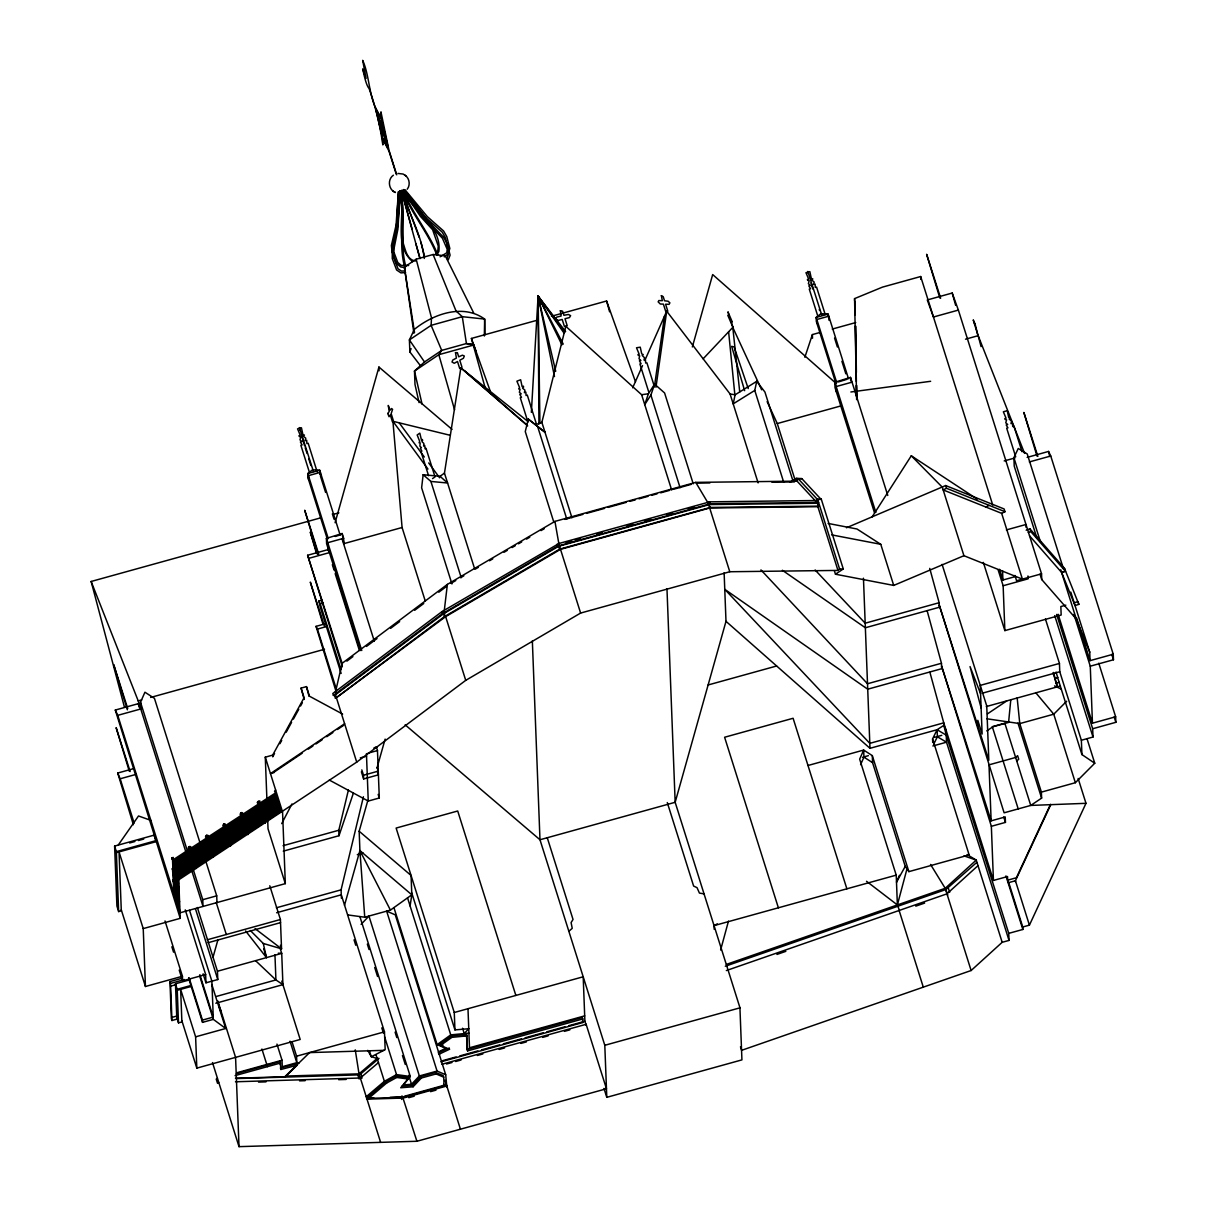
<?xml version="1.0" encoding="UTF-8"?>
<svg xmlns="http://www.w3.org/2000/svg" width="1207" height="1207" viewBox="0 0 1207 1207"><rect width="100%" height="100%" fill="white"/><g stroke="black" fill="none" stroke-linecap="round" stroke-linejoin="round"><path stroke-width="1.5" d="M484.324 336.014L484.656 319.07C462.975 303.41 433.313 313.986 414.408 329.33L409.399 339.921L409.867 351.916L420.579 365.887M485.018 334.746L484.656 319.07L462.296 316.687L431.125 325.332L409.399 339.921L424.502 361.964L414.484 371.047L414.997 384.505L419.07 402.625M531.352 412.372L538.096 296.122L565.6 331.548M396.198 229.149L396.545 223.597M396.771 219.915L397.676 205.13M397.903 201.433L398.461 192.2M399.879 196.892L397.903 229.194L393.361 251.856L393.98 258.102L397.993 268.769L401.509 271.122L405.356 270.836M398.416 191.581L396.062 225.241L391.385 245.443L392.034 251.75L396.349 263.292L400.694 266.958L405.416 267.682M400.196 191.128L397.767 225.664L393.12 245.715L393.723 251.66L397.752 262.462L401.282 265.434L408.675 265.51M1010.757 700.135L1008.584 722.42L992.984 726.735L986.783 730.914M423.144 474.713L430.899 481.442L447.586 483.011L440.042 476.312L423.144 474.713L421.62 487.794L451.946 583.947M834.339 570.655L835.47 574.215L843.286 568.965L821.318 499.291L817.622 499.336L816.354 501.901L797.058 481.14L695.745 482.378L554.933 521.394L447.39 584.384L444.131 611.843L441.837 611.738L332.815 693.497L333.419 695.413L335.712 695.519L356.714 762.115L178.742 879.828L180.22 918.346L143.226 928.605L145.444 986.496L182.438 976.252L165.012 920.956M392.245 247.556L392.29 258.6L396.605 269.991L400.92 272.888L405.597 272.541M655.974 387.251L666.702 311.18L730.069 393.965L758.117 482.891M654.737 384.445L664.529 316.083M410.093 905.929L411.813 894.809L411.074 875.467L359.173 831.246L367.818 800.528M474.532 568.482L444.463 473.114L460.848 367.894L528.198 421.696M395.881 230.959L392.713 246.258M173.084 890.887L173.567 891.882M756.729 381.337L735.108 394.81L733.192 403.862L754.767 390.434L756.729 381.337L764.936 392.049L793.09 481.321M335.516 691.822L342.124 663.322L307.619 555.265L328.032 549.623L327.761 542.697L343.633 538.292L342.139 533.524L326.403 538.397L326.614 543.754L360.29 650.543M283.283 851.146L339.001 835.712L338.805 830.25L348.431 789.921M341.415 898.385L341.083 889.846L363.428 796.771M528.304 419.116L544.991 432.257L528.304 419.116L525.271 431.578L553.907 522.405M571.937 517.743L541.868 422.359L565.827 326.328L641.626 394.719L671.696 490.102M906.864 869.296L897.374 904.933L899.396 910.319M720.609 950.03L728.485 921.092M212.945 957.528L217.984 939.574M335.093 522.706L378.938 367.049L452.082 429.405M376.976 768.014L385.124 739.106M344.508 905.31L359.912 850.573L359.173 831.246M692.35 346.952L712.673 274.562L836.466 383.72M724.125 572.797L725.995 621.333L675.166 802.293L739.982 1007.83L604.798 1045.292L606.789 1097.329L741.928 1059.882L739.936 1007.845M804.858 357.257L812.386 334.58L819.598 332.574M339.001 835.712L353.349 793.24M654.616 384.128L648.4 393.769L644.734 404.617L650.89 395.066L654.616 384.128L664.589 392.969L693.225 483.796M409.867 351.916L411.089 348.627M446.877 258.539L448.31 254.813L447.163 249.215L442.426 238.262L426.146 221.364L403.153 190.691M448.34 259.746L450.09 255.16L447.058 243.422L443.844 237.507L427.444 220.489L404.918 190.419M899.441 875.286L896.499 882.196L905.25 866.354L872.57 762.688L872.299 755.627L863.669 750.06L807.996 765.494M140.766 708.977L138.322 703.666L115.299 710.048L117.743 715.344L140.766 708.977L140.51 702.233L144.931 692.215L154.451 698.37L216.717 895.835L216.973 902.564M632.664 387.809L642.531 365.615M644.81 360.486L666.702 311.18M860.591 764.68L863.94 757.121L863.669 750.06L859.656 759.143L896.228 875.135L897.374 904.933L866.52 881.276M1050.482 804.36L1016.4 877.745L1007.664 880.175L1008.796 883.75L1008.75 882.604L1015.419 880.763L1050.769 804.616M740.479 1046.771L741.611 1050.331L971.122 970.519L1002.172 942.305L1009.022 940.419L1008.75 933.358L1022.842 929.465L1022.736 926.991L1029.42 925.15L1085.983 803.319L1078.138 778.455M1036.843 537.869L1014.227 466.113L1013.895 457.649L1018.255 448.476L1027.232 453.953L1063.442 568.769M932.709 742.456L932.573 738.925L937.1 729.722L943.844 725.347L943.753 722.857L929.903 672.299M933.599 744.447L937.371 736.768L937.1 729.722L869.991 748.31L725.995 621.333M281.714 823.627L291.943 803.968M274.532 753.545L272.737 756.834L272.661 755.129L304.089 697.706L301.071 688.111L306.457 686.617L309.49 696.213L342.637 714.091M279.918 743.708L281.714 740.419M286.195 732.227L291.581 722.374M293.392 719.1L298.778 709.263M300.573 705.974L302.369 702.7M436.059 253.561L437.824 250.679L438.262 246.092L432.634 229.752L420.504 216.475L402.565 190.178M436.723 255.024L438.865 251.524C441.988 225.075 411.964 211.934 403.772 189.514M872.118 516.913L911.285 455.793L977.187 499.14M118.361 844.87L138.518 815.977L150.86 820.368M407.181 189.258C410.591 185.109 409.52 178.138 405.009 175.226M407.891 1078.983L400.724 1087.763L413.126 1086.768L421.379 1078.002L436.104 1073.928L443.708 1077.172L444.04 1085.953L403.364 1097.223L368.557 1098.4L368.09 1096.891L386.18 1081.502L396.243 1075.965L407.408 1077.474L407.891 1078.983L396.711 1077.474L386.662 1083.011L368.557 1098.4M359.882 916.566L410.305 1076.478L403.41 1084.927L411.527 1084.278L419.357 1075.965L437.07 1071.062L445.7 1074.743L446.846 1087.145L446.801 1085.998L403.289 1098.053L366.988 1099.155M468.754 1028.696L464.242 1033.569L462.553 1028.228M703.138 358.811L732.785 327.384L761.662 389.801M361.104 924.366L368.935 916.053L419.357 1075.965M402.022 1086.119L412.658 1085.259L420.896 1076.508L435.636 1072.419L443.225 1075.663L443.708 1077.172M1066.686 701.207L1053.756 714.197L1019.779 723.597L986.919 718.784M942.094 564.378L986.738 705.944L988.82 760.304L939.227 604.994L1004.118 812.809L1030.748 805.431L1041.611 798.129L1041.385 792.124L1075.362 782.709L1094.749 763.231L1086.994 738.639M284.414 1077.127L309.596 1052.595L383.856 1050.346M297.133 1065.238L280.899 1069.477L280.416 1067.969L296.65 1063.729L297.133 1065.238L285.365 1076.735L235.44 1078.243M1016.747 761.044L1018.723 759.218L1017.607 755.657L1015.63 757.468L989.001 764.846L991.143 820.851L1005.235 816.943L1005.446 822.389L991.354 826.297L993.436 880.446L1007.528 876.538L1007.664 880.175M725.301 966.234L945.911 889.529L976.704 862.447M726.342 970.564L946.952 893.844L978.002 865.63M217.411 1078.138L216.234 1079.179L217.547 1083.343L218.723 1082.287M568.844 931.306L572.239 928.334L571.092 922.57L573.038 919.478L547.269 837.764M789.936 482.287L796.198 478.394L798.174 478.696L817.471 499.472L821.318 499.291M817.622 503.259L817.863 506.699L709.686 508.011L560.516 549.351L445.639 616.641L335.471 698.34L334.565 695.458L443.588 613.714L558.675 546.273L709.444 504.571L817.622 503.259L818.602 502.414L710.425 503.741L557.755 546.077L442.441 613.669L333.419 695.413M356.714 762.115L465.736 680.356L580.612 613.065L729.782 571.741L837.96 570.413L839.589 569.01L843.286 568.965M236.512 1078.575L357.845 1074.894L360.848 1073.823L378.998 1058.418L377.172 1058.433L359.022 1073.853L285.576 1076.071M235.486 1081.774L360.32 1078.002L378.47 1062.582M366.234 1096.725L384.384 1081.321L396.53 1074.607L410.305 1076.478M444.297 256.91L448.114 253.817L449.834 248.476L446.786 236.572L443.588 230.975L427.293 216.581L404.933 189.68M393.391 175.196C387.221 179.436 388.473 189.786 395.428 192.517L392.667 190.797M342.124 663.322L447.39 584.384M346.892 661.134L352.912 656.608M366.475 646.439L377.022 638.533M390.585 628.364L399.623 621.59M414.68 610.289L423.732 603.515M438.79 592.215L446.334 586.572M335.471 698.34L444.493 616.596L559.595 549.155L710.35 507.453L818.527 506.14M440.042 476.312L444.463 473.114M390.419 910.108L411.813 894.809L359.912 850.573L364.74 917.214L390.419 910.108L359.912 850.573M393.92 907.604L437.13 1044.628L450.754 1034.882L468.92 1033.117M449.034 1047.782L449.502 1049.29L440.54 1045.458L440.057 1043.949L451.403 1035.847L466.536 1034.384L467.577 1050.89L582.785 1018.964L582.302 1017.456L467.109 1049.381L467.577 1050.89M440.54 1045.458L451.871 1037.356L467.003 1035.878M432.528 478.621L435.033 476.901L426.011 448.28L425.136 448.883L424.683 445.398L423.642 446.122L423.853 443.437L421.982 441.671L422.616 440.359L422.344 439.469L421.469 440.072L419.81 433.147L417.154 434.973L419.674 441.309L419.085 442.788L420.172 442.909L419.885 446.152L421.409 447.646L420.368 448.355L421.877 451.116L421.017 451.705L428.576 475.724M413.895 333.192L404.375 267.124L416.174 259.203L433.117 254.511L445.262 255.793L473.657 312.9M424.502 361.964L441.717 350.392L466.415 343.557L473.491 344.312M344.614 723.747L270.459 773.612L274.049 772.616M274.517 771.831L302.157 753.243M308.298 749.109L312.915 746.017M315.978 743.95L322.118 739.816M326.735 736.708L332.876 732.574M337.477 729.481L343.618 725.347M987.447 713.88L1006.789 700.89M442.275 611.451L442.441 613.669L444.734 613.76L442.878 613.382L442.275 611.451L558.962 543.497L709.822 501.825L817.999 500.498M275.649 790.057L274.547 791.188L275.437 792.969L260.033 803.032L259.761 800.89L258.343 801.373L257.242 802.504L258.132 804.269L242.728 814.333C243.392 810.561 238.382 813.548 240.827 815.585L225.422 825.648C226.267 821.861 221.017 824.819 223.521 826.886L208.117 836.949C209.158 833.313 203.53 835.847 206.216 838.201L190.827 848.265C191.853 844.613 186.225 847.148 188.911 849.502L173.521 859.565L173.25 857.438L171.816 857.905L171.952 859.022M450.965 583.358L455.793 580.537M460.606 577.715L463.835 575.83M475.09 569.236L478.304 567.35M489.559 560.757L492.773 558.871M504.028 552.278L507.242 550.392M512.07 547.571L515.283 545.685M518.497 543.799L521.711 541.928M526.539 539.091L529.752 537.206M541.008 530.612L544.221 528.741M714.197 929.315L714.046 925.618L717.335 923.838M1004.993 511.708L946.514 488.277L943.195 489.936L1001.659 513.352L1004.993 511.708L1004.118 508.962L945.654 485.546L846.439 527.776M985.893 507.031L989.212 505.386M438.473 1051.855L445.745 1048.31L437.13 1044.628M438.277 1052.851L447.375 1048.596M438.745 1054.36L449.502 1049.29M835.47 574.215L893.723 585.425L963.925 555.703L1022.404 579.119L1001.659 513.352M856.638 399.668L854.571 298.612L882.453 287.13L920.685 276.524L992.742 505.054M440.057 256.819L446.665 252.867L448.069 248.521L445.217 237.387L442.2 232.121L426.011 217.833L403.138 190.314M1026.191 530.22L1029.903 528.832L1064.483 568.376L1078.847 604.345L1075.045 605.582L1061.647 572.51L1029.526 535.787M1028.289 532.498L1030.763 531.563L1065.449 571.273L1061.647 572.51L1065.343 571.122M535.47 424.743L541.868 422.359M726.373 964.408L945.202 888.307L976.252 860.093L967.079 854.571L969.146 854.933L932.573 738.925M776.931 954.435L785.832 951.342M915.781 906.155L924.637 903.077M1074.185 602.851L1077.987 601.599L1078.847 604.345M335.229 536.466L340.434 534.852M874.472 512.719L835.018 387.613L834.822 382.257L850.543 377.384L887.764 495.458M838.427 381.94L847.103 379.254M485.47 388.941L471.409 338.443L537.221 320.217M551.463 316.264L606.593 300.996L635.486 381.774M476.282 351.991L473.748 345.021L438.82 354.692L414.484 371.047L422.058 404.104M958.373 310.093L952.202 293.045L927.278 299.955L933.449 317.003L958.373 310.093L1041.535 573.823L1041.747 579.556L1076.327 619.1L1089.74 652.172L1090.057 660.651L1113.246 654.224L1050.754 456.005L1048.551 451.448L1027.142 457.378M832.242 329.073L855.733 322.571M124.427 707.076L91.144 581.472L320.76 517.833M333.419 514.333L338.85 512.824M965.509 339.182L978.168 335.682L1024.577 453.379M852.051 382.151L836.164 386.557L836.376 391.898M342.139 533.524L343.844 543.648L402.082 527.504L392.924 421.288L449.97 435.244M767.124 401.614L777.278 423.551L840.796 405.944M308.992 558.283L329.405 552.625L328.032 549.623M564.801 519.402L582.89 514.393M586.511 513.382L604.601 508.373M608.222 507.378L626.312 502.353M629.933 501.358L635.35 499.849M638.971 498.853L648.023 496.349M651.629 495.338L657.061 493.844M660.682 492.833L669.719 490.329M673.34 489.333L691.43 484.309M341.143 673.415L320.353 607.468L318.844 601.041L321.997 600.166M318.844 601.041L320.217 603.772L323.37 602.897M566.189 542.562L571.59 541.068M575.181 540.072L580.567 538.578M596.741 534.097L602.142 532.604M627.308 525.633L632.694 524.14M645.277 520.655L650.664 519.161M666.837 514.68L672.239 513.186M688.412 508.705L693.799 507.212M336.104 691.596L316.038 626.358L325.89 623.627M316.038 626.358L317.411 629.073L327.263 626.358M91.144 581.472L138.217 700.89L141.702 699.924M150.619 697.45L324.532 649.26M1004.194 460.938L1014.981 457.951M1029.345 461.934L1050.754 456.005M133.374 824.728L117.713 773.038L133.66 768.618M1006.382 529.918L1025.98 524.487L1026.086 527.353M117.713 773.038L120.172 778.787L136.119 774.366M117.743 715.344L180.009 912.809L285.32 883.63L268.029 828.817L265.284 757.166L272.661 755.129M374.185 747.737L377.338 746.861L374.2 748.265M368.014 753.183L377.474 750.558L376.358 746.997M360.29 757.89L366.536 756.155M999.532 569.297L1002.911 580.024L1015.374 576.569M1041.535 573.823L1016.596 580.733L1014.936 575.452M929.737 568.391L939.137 602.715L865.193 623.204L815.132 570.006M1065.841 605.16L1060.847 606.548L1061.164 615.012L1004.858 630.612L1003.138 585.742L1028.062 578.847L1027.957 575.98M377.293 771.273L378.41 774.834L363.639 778.937L363.503 775.241L378.274 771.137L377.142 767.577M143.226 928.605L119.04 851.916L121.304 910.832L118.648 911.572L116.913 906.035L114.605 846.092L154.255 835.108L156.035 841.671L116.385 852.655M129.632 842.969L134.912 841.505M138.443 840.525L143.724 839.061M708.117 684.972L776.629 665.992M118.648 911.572L116.355 851.629L155.99 840.645M329.315 780.054L368.256 801.056L379.3 797.993L377.474 750.558M283.072 845.7L338.805 830.25M927.112 610.636L941.46 663.262L867.516 683.75L760.953 569.915M357.302 854.647L363.126 853.032M138.217 700.89L203.032 906.427L202.761 899.698L216.717 895.835M1045.443 619.025L1059.444 663.443L980.25 685.38L982.121 734.037L977.806 720.338L978.017 726.041M982.392 693.18L1059.761 671.741L1059.444 663.443M1098.762 663.201L1115.645 716.777L1092.456 723.189L1090.268 666.189L1113.457 659.761L1113.246 654.224M1053.515 672.465L1057.362 686.874L1054.752 678.621L1057.679 677.353L1056.019 672.043M1054.752 678.621L1057.679 677.353M1056.17 683.147L1059.127 682.332L1081.925 754.571L1094.749 763.231M986.255 706.578L1060.319 686.044M276.373 907.785L341.083 889.846M276.629 912.733L341.279 894.809L384.475 1031.834L385.169 1049.683L371.288 1056.728L367.788 1050.346M862.537 757.287L868.361 755.673M934.52 737.341L941.807 735.319M207.317 939.77L280.416 919.508L269.78 885.787M208.042 942.727L280.537 922.631M932.845 745.986L946.514 742.199L946.243 735.138L943.844 725.347L946.062 730.175M177.384 1018.995L171.952 1020.503L171.379 1018.663L169.961 981.593L182.151 978.198M171.952 1020.503L170.534 983.418L184.475 979.556M203.123 973.838L205.959 982.815L217.773 979.541L217.456 971.243L281.714 953.379L280.024 948.023M179.224 970.126L182.619 980.899L205.643 974.517L185.259 909.897M1081.925 754.571L1081.366 740.253L1092.999 737.024L1092.682 728.741L1115.856 722.314L1115.645 716.777M281.789 981.08L300.196 1039.468L196.816 1068.12L195.609 1036.828L180.643 989.363L181.895 1021.952L178.5 1022.887L176.765 1017.395L175.468 983.78L189.574 979.873M170.64 986.149L175.513 984.806M178.5 1022.887L177.203 989.287L191.31 985.38M177.248 990.313L191.264 986.421M216.294 996.454L275.92 979.933L282.921 984.656L281.714 953.379L278.304 953.183M215.812 1003.243L282.921 984.656M171.847 1017.426L176.72 1016.083M195.609 1036.828L225.694 1028.5L213.337 1019.372L202.535 1022.359L202.444 1020.096L213.247 1017.094L211.874 981.185L189.529 910.35M714.046 925.618L896.228 875.135M905.25 866.354L908.871 871.635L969.146 854.933M236.798 1072.767L282.031 1060.229L276.946 1044.115M282.031 1060.229L282.272 1066.716L296.816 1062.688L296.575 1056.2L384.475 1031.834M468.557 1028.741L454.948 1029.903L454.27 1012.507L583.192 976.78L584.897 1021.258L586.18 1025.331L586.134 1024.305L441.913 1064.272M236.391 1073.611L280.175 1061.481L280.899 1069.477M235.078 1075.618L280.643 1062.99M584.686 1015.856L469.493 1047.782L467.984 1008.705M441.641 1060.938L456.14 1056.925M459.776 1055.914L477.912 1050.89M481.533 1049.894L499.668 1044.87M503.289 1043.859L521.424 1038.835M525.06 1037.839L543.195 1032.8M546.816 1031.804L564.951 1026.78M568.572 1025.769L584.897 1021.258M440.857 1061.858L582.921 1022.495L582.785 1018.964M446.545 1064.016L451.991 1062.507M455.612 1061.511L461.059 1060.002M477.384 1055.476L482.815 1053.967M499.14 1049.441L504.586 1047.932M520.896 1043.421L526.343 1041.913M542.667 1037.386L548.099 1035.878M564.423 1031.351L569.855 1029.858M404.39 1096.273L446.077 1084.716M408.781 1097.691L414.212 1096.182M430.522 1091.656L435.968 1090.147M212.492 1062.567L239.016 1146.65L416.913 1141.264L606.457 1088.744L586.134 1024.305M390.087 1097.359L402.565 1096.771L416.913 1141.264M641.626 394.719L648.4 393.769M850.875 391.988L930.642 381.291M398.008 173.446L403.108 174.049L405.869 175.769M1085.983 803.319L1030.748 805.431L1004.827 723.204L992.29 726.689L1018.21 808.901M258.539 1082.091L265.993 1081.864M299.532 1080.853L305.13 1080.687M338.669 1079.677L346.122 1079.45M366.49 1098.068L373.748 1097.857M801.855 478.651L798.174 478.696L797.058 481.14L796.198 478.394L801.855 478.651L821.152 499.426M696.726 483.102L709.882 482.951M771.907 482.197L794.447 481.925M360.32 1078.002L362.16 1077.987M465.736 680.356L445.639 616.641L444.493 616.596L443.588 613.714M347.842 914.936L364.74 917.214M298.959 1062.99L296.816 1062.688L290.042 1041.203M730.069 393.965L735.108 394.81M703.998 893.859L699.426 893.089L697.043 887.673L693.618 886.059L667.29 802.564M828.093 523.431L856.97 528.998L880.763 544.312L893.723 585.425M831.608 534.867L880.763 544.312M473.748 345.021L466.415 343.557L462.296 316.687L456.05 311.029L433.117 254.511M445.639 616.641L443.799 613.578M415.812 260.984C407.227 260.274 405.582 250.347 403.364 243.723C401.131 226.267 404.239 208.298 400.739 190.676M377.172 1058.433L371.288 1056.728L369.598 1051.388M250.347 930.522L263.277 943.467L281.548 948.823L280.416 919.508M963.986 855.884L976.252 860.093L1002.172 942.305M440.057 1043.949L443.044 1045.232M1054.556 685.908L1061.315 689.122M937.1 729.722L946.243 735.138L1008.75 933.358M937.371 736.768L946.514 742.199L1009.022 940.419M863.94 757.121L872.57 762.688M412.688 261.693C392.275 244.463 406.819 212.779 399.668 190.751M782.377 570.277L865.359 627.761L939.318 607.257L939.137 602.715M255.039 928.605L281.548 948.823L280.416 945.262M405.145 724.819L539.982 839.755L604.798 1045.292M464.861 371.092L526.901 424.924M460.848 367.894L527.67 425.89M255.688 960.787L275.92 979.933L274.955 954.782M911.285 455.793L942.32 487.19L963.925 555.703M1035.681 692.607L1053.756 714.197L1075.362 782.709M245.609 930.944L266.475 957.604L263.277 943.467M172.933 881.412L172.888 879.858M564.77 332.272L538.096 296.122L538.925 424.155M399.2 422.827L424.321 457M428.696 462.945L439.604 477.806M392.924 421.288L427.957 469.055M564.031 333.072L538.096 296.122L539.921 423.34M807.875 272.933L807.83 271.439L821.846 315.344M930.552 864.453L945.202 888.307L971.122 970.519M695.745 482.378L708.177 503.213M946.952 893.844L947.661 895.066L945.911 889.529M403.666 191.34C412.719 213.684 428.787 232.453 437.703 254.677M402.595 191.144C411.662 213.835 428.213 232.725 436.964 255.356M563.231 344.116L538.096 296.122L538.382 303.379M561.934 344.855L538.096 296.122L554.481 376.584M305.205 447.812L307.061 453.47M316.309 552.881L310.29 532.166L317.305 554.058M396.228 174.064L389.061 151.328L382.589 138.669L382.83 144.931C380.145 125.966 375.664 106.85 369.131 88.684C365.917 84.792 364.212 75.302 362.658 68.92L366.098 78.44L362.673 60.35C370.458 77.444 368.286 100.724 381.171 117.547L380.944 111.859L389.016 150.362L396.741 174.834M302.866 440.193L303.53 442.381M980.567 693.678L970.051 666.581L981.125 707.996M401.795 190.555C408.645 213.247 421.53 234.641 424.26 258.464M401.644 190.314L419.191 237.326M471.409 338.443L490.253 391.128M1111.768 654.405L1113.457 659.761M1037.869 456.352L1023.853 412.447L1037.009 456.095M1114.167 716.958L1115.856 722.314M1064.483 568.376L1065.449 571.273M1070.79 592.079L1089.74 652.172M1076.553 617.788L1090.057 660.651M1060.772 569.779L1076.327 619.1M1073.943 614.393L1090.268 666.189M1022.027 451.735L1013.971 426.192L1012.703 426.539L1012.492 423.204L1010.968 423.627L1011.572 421.183L1009.218 419.131L1010.244 418.044L1008.705 417.516L1007.242 410.712L1003.349 411.783L1006.065 418.241L1004.797 418.603L1005.084 419.478L1006.578 419.855L1005.778 422.797L1007.709 424.532L1006.185 424.955L1007.936 427.851L1006.683 428.198L1015.706 456.819M1013.895 457.649L1040.479 541.958M1058.117 614.257L1092.456 723.189M1029.903 528.832L1030.763 531.563M1056.638 614.438L1092.682 728.741M1054.707 615.6L1092.999 737.024M1040.057 574.185L1041.747 579.556M1059.761 671.741L1081.366 740.253M940.66 298.189L926.629 254.285L939.8 297.933M1057.694 677.806L1059.127 682.332M998.068 569.674L1003.138 585.742M983.343 562.387L1004.858 630.612M945.654 485.546L946.514 488.277M1041.385 792.124L1019.779 723.597L1017.169 697.902M1017.954 723.053L1041.611 798.129M1003.756 817.018L1005.446 822.389M1029.42 925.15L1015.419 880.763L1015.464 881.895M991.143 820.851L941.566 665.992L991.354 826.297M1008.75 882.604L1022.736 926.991M1005.944 875.89L1022.842 929.465M848.506 378.757L828.123 314.107L820.926 313.654L816.173 317.426L816.324 321.409L835.742 382.966M834.565 338.051L837.386 346.982M841.898 361.285L845.835 373.793M825.105 314.167L816.566 287.085L815.313 287.447L815.102 284.113L813.578 284.535L814.182 282.091L811.813 280.039L812.854 278.953L811.315 278.425L809.852 271.62L805.959 272.691L808.675 279.149L807.408 279.511L807.679 280.386L809.173 280.763L808.388 283.705L810.319 285.44L808.796 285.863L810.546 288.76L809.278 289.107L817.818 316.189M810.953 282.981L811.919 285.652M811.949 286.24L812.914 289.046M836.692 382.483L816.173 317.426L828.123 314.107L828.228 316.777M993.436 880.446L943.753 722.857L869.794 743.346L724.758 589.303L867.712 689.197L941.671 668.708L941.46 663.262M834.822 382.257L875.86 512.447M948.355 888.201L949.668 892.35M817.622 499.336L839.589 569.01M817.863 506.699L837.96 570.413M777.278 423.551L795.232 480.492M872.299 755.627L908.871 871.635M754.767 390.434L783.645 482.031M748.234 388.579L734.082 346.862L731.653 346.349L744.628 390.676M899.124 910.485L923.295 987.16M846.876 888.82L793.105 718.271L724.607 737.251L778.379 907.8M709.822 501.825L710.425 503.741M710.35 507.453L708.765 504.767L709.671 507.634M708.132 502.157L708.735 504.088M709.686 508.011L729.782 571.741M654.481 386.874L646.907 362.869L645.7 363.051L645.458 359.822L643.995 360.048L644.553 357.77L642.245 355.507L643.24 354.586L641.747 353.907L640.253 347.178L636.511 347.767L639.212 354.3L637.99 354.496L638.277 355.386L639.71 355.914L638.986 358.66L640.872 360.546L639.408 360.787L641.128 363.775L639.906 363.971L648.928 392.592M650.89 395.066L680.084 487.673M539.227 299.683L538.096 296.122L555.703 371.288M537.598 426.463L566.792 519.07M536.315 423.687L527.293 395.081L526.086 395.534L525.845 392.139L524.381 392.697L524.939 390.148L522.631 388.232L523.627 387.04L523.34 386.149L522.133 386.617L520.639 379.752L516.898 381.186L519.583 387.583L518.648 388.926L520.096 389.197L519.372 392.275L521.243 393.889L519.779 394.448L521.499 397.284L520.292 397.752L527.866 421.771M558.962 543.497L559.565 545.413M559.595 546.092L560.501 548.974M560.516 549.351L580.612 613.065M558.675 546.273L559.595 549.155M557.151 544.161L557.755 546.077M405.703 265.962C399.14 241.928 406.231 216.174 400.784 191.641M404.3 265.465C398.461 242.954 404.933 218.995 399.955 196.077M430.899 481.442L461.225 577.595M603.983 1088.427L606.789 1097.329M582.438 1020.986L582.921 1022.495M402.082 527.504L425.317 601.192M515.857 995.443L457.709 810.998L396.122 828.062L454.27 1012.507M342.019 538.744L374.306 641.173M340.102 534.897L319.719 470.262L312.522 469.795L307.77 473.566L307.921 477.55L327.338 539.107M325.603 492.411L320.519 476.327L320.368 472.329L308.419 475.649L308.57 479.632M332.363 513.85L334.052 519.221M317.185 471.846L308.162 443.241L306.895 443.588L306.684 440.253L305.175 440.676L305.778 438.232L303.41 436.18L304.451 435.093L302.897 434.565L301.433 427.761L297.556 428.847L300.271 435.305L299.004 435.652L299.276 436.527L300.769 436.904L299.985 439.846L301.901 441.581L300.392 442.003L302.142 444.9L300.875 445.247L309.414 472.329M313.443 471.484L299.411 427.58L299.909 430.19M301.569 435.953L302.519 438.639M303.983 443.542L304.526 445.685M308.69 458.645L310.863 465.525M328.289 538.624L307.77 473.566L319.719 470.262L319.87 474.245M326.403 538.397L361.753 650.528M332.347 564.695L334.037 570.051M335.169 573.627L359.384 650.467M318.739 554.134L304.707 510.229L317.879 553.877M463.247 1034.701L463.729 1036.209M342.35 666.837L307.619 555.265M411.738 892.878L454.948 1029.903M320.217 603.772L341.008 669.719M378.168 794.402L379.3 797.993M324.351 625.995L310.32 582.091L323.008 624.2M451.403 1035.847L451.871 1037.356M407.544 897.857L450.754 1034.882M317.411 629.073L336.527 689.68M361.813 769.885L363.503 775.241M361.391 771.801L363.639 778.937M439.122 1052.625L439.604 1054.133M445.7 1074.743L395.277 914.831L386.647 911.149L437.07 1071.062M444.961 1080.159L460.425 1129.209M443.557 1084.263L444.04 1085.953M435.636 1072.419L436.104 1073.928M309.052 696.318L306.457 686.617M420.896 1076.508L421.379 1078.002M412.658 1085.259L413.126 1086.768M367.335 944.13L369.04 949.517M374.698 967.486L377.535 976.478M395.096 1032.166L396.801 1037.567M402.459 1055.537L405.296 1064.514M408.69 1075.301L411.527 1084.278M354.043 939.861L355.748 945.247M381.804 1027.896L383.509 1033.283M384.641 1036.873L396.53 1074.607M396.243 1075.965L396.711 1077.474M401.976 1095.865L402.444 1097.374M400.965 1097.027L401.735 1099.456M386.18 1081.502L386.662 1083.011M376.041 1054.873L384.384 1081.321M265.284 757.166L282.559 811.979L285.32 883.63M368.316 1096.695L368.784 1098.189M360.848 1073.823L361.723 1076.599M380.612 1142.365L359.022 1073.853L355.25 1049.849M357.845 1074.894L359.158 1079.043M258.343 801.373L265.253 823.295M241.038 812.673L247.948 834.595M263.669 948.687L266.475 957.604M223.733 823.989L230.643 845.911M292.049 1041.867L296.575 1056.2M296.017 1063.639L296.5 1065.147M206.427 835.289L213.337 857.211M216.234 902.549L226.312 934.505M261.919 1049.034L266.777 1064.453M266.807 1065.178L267.29 1066.686M189.122 846.605L196.047 868.527M140.51 702.233L202.761 899.698M197.36 907.498L217.456 971.243M195.443 908.72L217.773 979.541M127.731 708.554L113.714 664.65L127.354 709.822M217.788 1000.935L235.576 1057.377L239.016 1146.65M218.935 1005.703L220.67 1011.21L220.609 1009.897M211.844 984.55L225.694 1028.5M171.816 857.905L178.742 879.828M179.164 890.826L172.329 868.452L172.722 869.9M179.587 901.825L172.661 879.888L173.37 881.578L172.465 868.859M199.864 974.668L213.247 1017.094M199.955 976.931L213.337 1019.372M180.22 918.346L115.299 710.048M130.145 771.545L116.128 727.64L129.285 771.273M189.061 977.655L202.444 1020.096M188.594 978.168L202.535 1022.359M120.172 778.787L134.158 823.114M171.862 946.801L173.552 952.187M175.468 983.78L177.203 989.287M169.961 981.593L170.534 983.418M181.85 1020.639L196.816 1068.12M114.605 846.092L116.355 851.629M121.273 909.806L145.444 986.496M1053.062 672.857L1054.737 678.168M420.896 242.124L424.653 256.85M419.991 258.162L415.857 243.723M419.961 258.66L402.172 193.376M454.571 409.807L438.82 354.692L441.717 350.392L431.125 325.332L431.502 317.833L416.174 259.203M952.202 293.045L955.642 305.311M606.593 300.996L609.61 311.813M402.203 193.301L412.175 229.224M978.168 335.682L981.065 346.605M819.266 309.384L819.538 310.486M138.322 703.666L139.212 707.272M1048.551 451.448L1049.758 456.487M554.933 521.394L559.007 544.553M404.375 267.124L414.529 332.468M732.785 327.384L739.74 391.958M728.621 331.804L734.837 394.614M1002.549 570.7L1002.911 580.024M920.685 276.524L920.79 279.39M855.129 306.985L854.933 301.795L855.159 314.786M854.571 298.612L854.662 300.95M863.458 578.213L869.991 748.31M850.543 377.384L850.679 380.839M828.937 320.172L828.771 316.189L816.837 319.508L816.988 323.491M812.386 334.58L812.522 338.247M666.973 588.79L675.166 802.293L539.982 839.755L532.347 640.872M466.536 1034.384L467.109 1049.381M369.734 89.212L369.78 90.163M378.938 367.049L379.073 370.805M366.445 753.621L368.256 801.056M343.633 538.292L343.844 543.648M304.089 697.706L304.164 699.411L301.071 688.111M280.175 1061.481L280.296 1064.725M218.874 1004.39L218.995 1007.468M205.643 974.517L205.959 982.815M182.438 976.252L182.619 980.899M178.395 880.371L173.023 862.22M178.41 880.778L173.054 863.065M178.44 881.623L173.144 865.223M178.47 882.468L173.174 866.038M178.5 883.388L173.204 866.958M178.545 884.248L173.235 867.818M178.621 886.376L173.28 868.663M178.651 887.296L173.295 869.085M178.681 888.141L173.325 870.006M178.727 889.001L173.355 870.866M178.757 890.072L173.461 873.657M178.802 890.917L173.491 874.517M178.877 893.074L173.536 875.362M178.908 893.889L173.552 875.769M178.938 894.809L173.582 876.614M178.983 895.669L173.612 877.534M179.013 896.514L173.642 878.379M179.028 896.937L173.672 879.239M179.058 897.857L173.763 881.427M179.089 898.717L173.793 882.287M179.134 899.562L173.823 883.132M179.239 902.368L173.868 884.203M179.27 903.213L173.899 885.063M179.285 903.621L173.929 885.908M179.315 904.465L174.019 888.035M179.345 905.386L174.049 888.956M179.39 906.231L174.08 889.8M179.421 907.076L174.125 890.645M179.496 909.278L174.155 891.505M179.526 910.123L174.17 892.003M179.571 910.983L174.2 892.848M172.571 860.802L172.948 870.579M173.416 882.785L173.793 892.577M154.255 835.108L154.285 836.134M855.371 325.935L856.367 381.623M856.427 385.335L856.638 396.469L856.532 385.41M855.778 326.267L856.367 372.465M387.809 413.503L389.046 416.717L390.283 414.921L392.486 421.922L393.361 420.655L391.159 413.639L392.577 409.339L391.551 408.524L390.072 410.214L388.262 405.446L389.197 411.481L387.809 413.503M974.894 323.31L974.864 324.698L973.264 319.885L978.198 336.21L974.894 323.31M455.492 352.625L456.412 358.072L452.776 360.048L452.022 362.025L454.239 363.277L457.498 361.512L459.701 368.512L461.994 367.275L459.792 360.259L463.413 358.283L464.318 356.02L462.432 355.175L458.705 356.834L457.408 352.716L455.492 352.625M661.376 295.64L662.311 300.694L658.841 300.558L658.147 301.856L660.289 304.013L663.397 304.134L665.615 311.134L667.803 311.225L665.6 304.209L669.07 304.33L669.9 302.851L668.09 301.222L664.514 300.769L663.216 296.666L661.376 295.64M560.35 310.712L561.119 316.008L556.699 317.139L555.688 318.844L558.238 320.459L562.206 319.448L564.408 326.448L567.215 325.739L564.997 318.723L569.432 317.592L570.624 315.646L568.452 314.484L563.91 315.283L562.613 311.18L560.35 310.712M174.472 860.697L173.808 861.134L179.119 877.987L179.798 877.549L174.472 860.697M175.815 859.822L175.151 860.259L180.462 877.112L181.125 876.674L175.815 859.822M177.157 858.946L176.494 859.384L181.804 876.237L182.468 875.799L177.157 858.946M178.606 857.996L177.942 858.433L183.253 875.286L183.917 874.849L178.606 857.996M179.949 857.121L179.285 857.558L184.596 874.411L185.259 873.974L179.949 857.121M181.291 856.246L180.612 856.683L185.938 873.536L186.602 873.099L181.291 856.246M182.619 855.371L181.955 855.808L187.266 872.661L187.945 872.223L182.619 855.371M184.083 854.42L183.404 854.858L188.714 871.71L189.393 871.273L184.083 854.42M185.41 853.56L184.701 854.013L190.012 870.866L190.721 870.413L185.41 853.56M186.738 852.685L186.044 853.138L191.355 869.991L192.064 869.538L186.738 852.685M188.081 851.81L187.372 852.263L192.698 869.115L193.392 868.663L188.081 851.81M189.424 850.935L188.714 851.388L194.025 868.24L194.734 867.788L189.424 850.935M191.777 849.381L191.113 849.819L196.424 866.671L197.103 866.234L191.777 849.381M193.12 848.506L192.456 848.943L197.767 865.796L198.431 865.359L193.12 848.506M194.463 847.631L193.799 848.068L199.11 864.921L199.774 864.484L194.463 847.631M195.911 846.68L195.247 847.118L200.558 863.986L201.222 863.548L195.911 846.68M197.254 845.805L196.575 846.243L201.901 863.111L202.565 862.673L197.254 845.805M198.597 844.93L197.918 845.368L203.229 862.236L203.908 861.798L198.597 844.93M199.924 844.055L199.261 844.493L204.571 861.345L205.25 860.908L199.924 844.055M201.388 843.12L200.709 843.557L206.02 860.41L206.699 859.972L201.388 843.12M202.716 842.245L202.007 842.712L207.317 859.565L208.026 859.097L202.716 842.245M204.043 841.37L203.334 841.837L208.66 858.69L209.369 858.222L204.043 841.37M205.386 840.494L204.677 840.962L209.988 857.815L210.697 857.347L205.386 840.494M206.729 839.619L206.02 840.087L211.331 856.94L212.04 856.472L206.729 839.619M209.083 838.08L208.419 838.518L213.73 855.371L214.408 854.933L209.083 838.08M210.425 837.205L209.762 837.643L215.072 854.496L215.736 854.058L210.425 837.205M211.768 836.33L211.089 836.768L216.415 853.621L217.079 853.183L211.768 836.33M213.217 835.38L212.553 835.817L217.864 852.67L218.527 852.233L213.217 835.38M214.559 834.505L213.88 834.942L219.206 851.795L219.87 851.357L214.559 834.505M215.902 833.63L215.223 834.067L220.534 850.92L221.213 850.482L215.902 833.63M217.23 832.755L216.566 833.192L221.877 850.045L222.556 849.607L217.23 832.755M218.678 831.804L218.014 832.242L223.325 849.094L224.004 848.657L218.678 831.804M220.006 830.944L219.312 831.397L224.623 848.249L225.332 847.797L220.006 830.944M221.349 830.069L220.64 830.522L225.965 847.374L226.66 846.922L221.349 830.069M222.691 829.194L221.982 829.647L227.293 846.499L228.002 846.047L222.691 829.194M224.034 828.319L223.325 828.771L228.636 845.624L229.345 845.172L224.034 828.319M226.388 826.765L225.724 827.202L231.035 844.055L231.699 843.618L226.388 826.765M227.731 825.89L227.067 826.327L232.378 843.18L233.042 842.742L227.731 825.89M229.074 825.015L228.395 825.452L233.72 842.305L234.384 841.867L229.074 825.015M230.522 824.064L229.858 824.502L235.169 841.37L235.833 840.932L230.522 824.064M231.865 823.189L231.186 823.627L236.512 840.494L237.175 840.042L231.865 823.189M233.207 822.314L232.529 822.752L237.839 839.604L238.518 839.167L233.207 822.314M234.535 821.439L233.871 821.876L239.182 838.729L239.846 838.292L234.535 821.439M235.984 820.504L235.32 820.941L240.631 837.794L241.309 837.356L235.984 820.504M237.311 819.628L236.617 820.096L241.928 836.949L242.637 836.481L237.311 819.628M238.654 818.753L237.945 819.221L243.271 836.074L243.965 835.606L238.654 818.753M239.997 817.878L239.288 818.346L244.599 835.199L245.308 834.731L239.997 817.878M241.34 817.003L240.631 817.471L245.941 834.324L246.65 833.856L241.34 817.003M243.693 815.464L243.029 815.902L248.34 832.755L249.004 832.317L243.693 815.464M245.036 814.589L244.372 815.027L249.683 831.879L250.347 831.442L245.036 814.589M246.379 813.714L245.7 814.152L251.026 831.004L251.69 830.567L246.379 813.714M247.827 812.764L247.163 813.201L252.474 830.054L253.138 829.616L247.827 812.764M249.17 811.889L248.491 812.326L253.817 829.179L254.481 828.741L249.17 811.889M250.498 811.013L249.834 811.451L255.145 828.304L255.824 827.866L250.498 811.013M251.841 810.138L251.177 810.576L256.488 827.429L257.151 826.991L251.841 810.138M253.289 809.188L252.625 809.625L257.936 826.478L258.615 826.041L253.289 809.188M254.617 808.328L253.923 808.781L259.233 825.633L259.943 825.181L254.617 808.328M255.959 807.453L255.25 807.905L260.576 824.758L261.27 824.306L255.959 807.453M257.302 806.578L256.593 807.03L261.904 823.883L262.613 823.43L257.302 806.578M258.645 805.703L257.936 806.155L263.247 823.008L263.956 822.555L258.645 805.703M260.999 804.149L260.335 804.586L265.646 821.439L266.309 821.001L260.999 804.149M262.341 803.274L261.678 803.711L266.988 820.564L267.652 820.126L262.341 803.274M263.684 802.399L263.005 802.836L268.331 819.689L268.995 819.251L263.684 802.399M265.133 801.448L264.454 801.886L269.78 818.738L270.443 818.301L265.133 801.448M266.475 800.573L265.796 801.01L271.107 817.863L271.786 817.426L266.475 800.573M267.803 799.698L267.139 800.135L272.45 816.988L273.129 816.551L267.803 799.698M269.146 798.823L268.482 799.26L273.793 816.113L274.457 815.676L269.146 798.823M270.594 797.887L269.93 798.325L275.241 815.178L275.92 814.74L270.594 797.887M271.922 797.012L271.228 797.48L276.539 814.333L277.248 813.865L271.922 797.012M273.265 796.137L272.556 796.605L277.866 813.458L278.576 812.99L273.265 796.137M274.608 795.262L273.898 795.73L279.209 812.583L279.918 812.115L274.608 795.262M275.95 794.387L275.241 794.855L280.552 811.707L281.261 811.24L275.95 794.387M728.062 312.085L729.149 316.506L728.062 315.133L728.123 316.023L733.132 327.821L730.914 320.806L732.015 322.178L731.94 321.183L728.062 312.085M381.216 118.799L375.633 107.906L381.503 126.524L381.216 118.799M388.111 148.325L382.528 137.432L382.242 129.692L388.111 148.325M388.081 147.345L382.197 128.727L381.91 120.987L388.081 147.345M381.548 127.504L375.679 108.871L381.85 135.229L381.548 127.504"/></g></svg>
